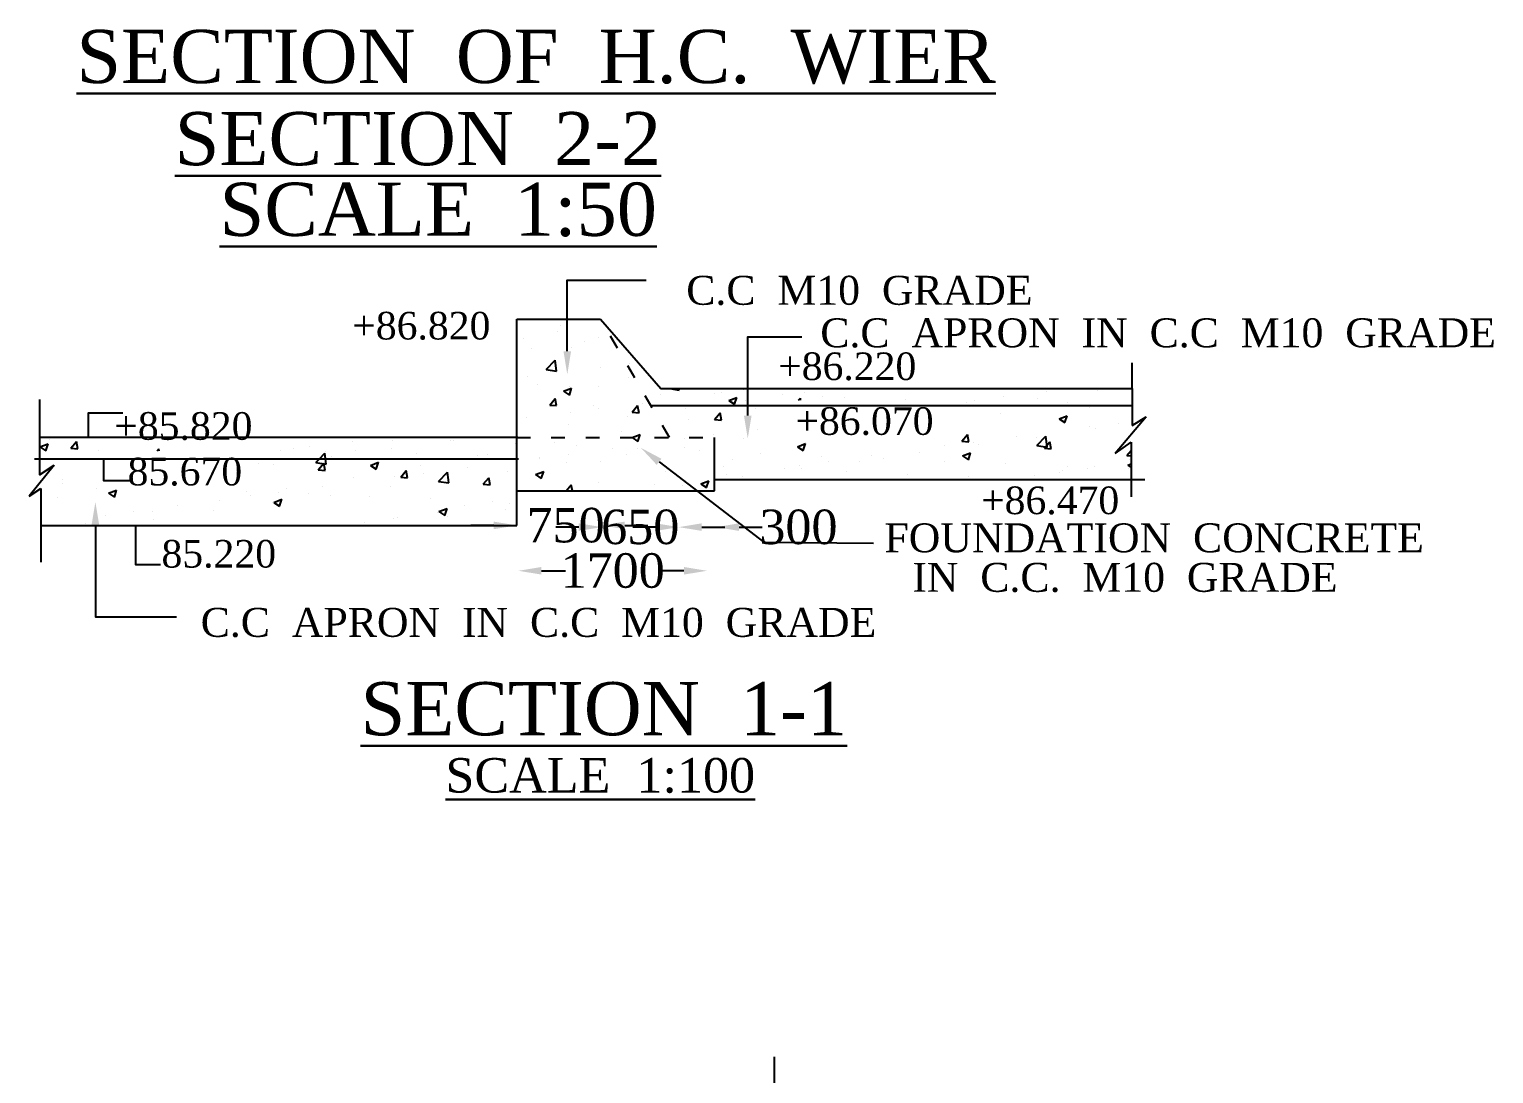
# Model space of a CAD drawing. Header units: millimetres. Extents: x -11858 to -3166, y -2910 to 2562.
# Drawn here: x -7714 to -6441, y 674 to 1583 of the extents above; entities that cross this region are included whole.
import ezdxf

# ---------------------------------------------------------------- set-up
doc = ezdxf.new("R2010")
doc.units = ezdxf.units.MM
doc.header["$MEASUREMENT"] = 0
doc.linetypes.add('ACAD_ISO03W100', pattern=[30, 12, -18])
for name, color, linetype in [('DIM', 5, 'Continuous'), ('DOT LINE', 3, 'ACAD_ISO03W100'), ('DWG. LINE', 1, 'Continuous'), ('HATCH', 2, 'Continuous'), ('TEXT', 7, 'Continuous')]:
    doc.layers.add(name, color=color, linetype=linetype)
doc.layers.add('TITLE', color=7, linetype='Continuous', lineweight=30)
doc.styles.get("Standard").update_dxf_attribs({"font": 'TIMES.TTF', "height": 30})

msp = doc.modelspace()

# ---------------------------------------------------------------- linework, layer by layer
at = {"layer": 'DIM', "color": 5}
for p, q in [((-7310.5, 1151.5), (-7330.5, 1151.5)), ((-7236.5, 1150), (-7256.5, 1150)), ((-7196.5, 1151.5), (-7176.5, 1151.5)), ((-7169.5, 1150), (-7189.5, 1150)), ((-7129.5, 1150), (-7109.5, 1150)), ((-7097, 1150), (-7077, 1150)), ((-7269, 1112), (-7248, 1112)), ((-7145, 1112), (-7166, 1112))]:
    msp.add_line(p, q, dxfattribs=at)
at = {"layer": 'DIM'}
for points in [[(-7246.5, 1303), (-7246.5, 1365), (-7178, 1365)], [(-7089.5, 1247), (-7089.5, 1315.5), (-7042.5, 1315.5)], [(-7663, 1228.2), (-7663, 1249.5), (-7633, 1249.5)], [(-7650, 1209.5), (-7650, 1190.5), (-7627, 1190.5)], [(-7166.6, 1206.8), (-7075.5, 1137), (-6980, 1136)], [(-7657, 1152), (-7657, 1072), (-7586.5, 1072)], [(-7622, 1151.5), (-7622, 1117.5), (-7600.5, 1117.5)]]:
    msp.add_lwpolyline(points, dxfattribs=at)
for points in [[(-7243.2, 1303), (-7246.5, 1283), (-7249.8, 1303)], [(-7086.2, 1247), (-7089.5, 1227), (-7092.8, 1247)], [(-7168.7, 1204.2), (-7182.5, 1219), (-7164.6, 1209.5)], [(-7660.3, 1152), (-7657, 1172), (-7653.7, 1152)]]:
    msp.add_solid(points, dxfattribs=at)
at = {"layer": 'DIM', "color": 5}
for points in [[(-7310.5, 1154.8), (-7310.5, 1148.2), (-7290.5, 1151.5)], [(-7236.5, 1153.3), (-7236.5, 1146.7), (-7216.5, 1150)], [(-7196.5, 1154.8), (-7196.5, 1148.2), (-7216.5, 1151.5)], [(-7169.5, 1153.3), (-7169.5, 1146.7), (-7149.5, 1150)], [(-7129.5, 1153.3), (-7129.5, 1146.7), (-7149.5, 1150)], [(-7097, 1153.3), (-7097, 1146.7), (-7117, 1150)], [(-7269, 1115.3), (-7269, 1108.7), (-7289, 1112)], [(-7145, 1115.3), (-7145, 1108.7), (-7125, 1112)]]:
    msp.add_solid(points, dxfattribs=at)
at = {"layer": 'DOT LINE'}
for p, q in [((-7157.5, 1228), (-7217.5, 1331)), ((-7290.5, 1228), (-7118.5, 1228))]:
    msp.add_line(p, q, dxfattribs=at)
at = {"layer": 'DWG. LINE'}
for p, q in [((-7290.5, 1151.5), (-7290.5, 1331)), ((-7290.5, 1331), (-7217.5, 1331)), ((-7217.5, 1331), (-7165, 1270.5)), ((-6755, 1270.5), (-6755, 1293)), ((-7165, 1270.5), (-6755, 1270.5)), ((-6755, 1270.5), (-6755, 1238.5)), ((-7705.5, 1261), (-7705.5, 1195.5)), ((-7173.7, 1255.9), (-6755, 1255.9)), ((-6743, 1246), (-6770, 1214)), ((-6755, 1238.5), (-6743, 1246)), ((-7705.5, 1228.2), (-7289.5, 1228.2)), ((-7118.5, 1181.5), (-7118.5, 1228)), ((-6770, 1214), (-6756, 1224)), ((-6756, 1224), (-6756, 1176.5)), ((-7693, 1204), (-7714.5, 1177)), ((-7710, 1209.5), (-7289, 1209.5)), ((-7705.5, 1195.5), (-7693, 1204)), ((-7118.5, 1191.5), (-6744, 1191.5)), ((-7714.5, 1177), (-7704.5, 1183.5)), ((-7704.5, 1183.5), (-7704.5, 1119.5)), ((-7290.5, 1181.5), (-7118.5, 1181.5)), ((-7704.5, 1151.5), (-7290.5, 1151.5)), ((-7066.5, 689), (-7066.5, 177.5))]:
    msp.add_line(p, q, dxfattribs=at)
at = {"layer": 'HATCH'}
for p, q in [((-7270.5, 1331), (-7269.7, 1330.9)), ((-7269.7, 1330.9), (-7269.7, 1331)), ((-7252.5, 1325.1), (-7252.5, 1325.1)), ((-7284.8, 1313.9), (-7284.8, 1313.9)), ((-7254.6, 1320.3), (-7254.6, 1320.3)), ((-7219.2, 1315.2), (-7219.2, 1315.2)), ((-7277.5, 1305.2), (-7277.5, 1305.2)), ((-7243.1, 1306.1), (-7243.1, 1306.1)), ((-7231.5, 1311.6), (-7231.5, 1311.6)), ((-7264.9, 1287.2), (-7257.1, 1295.3)), ((-7264.9, 1287.2), (-7256, 1285.8)), ((-7256, 1285.8), (-7257.1, 1295.3)), ((-7217.7, 1289.2), (-7217.7, 1289.2)), ((-7192.7, 1292.5), (-7192.7, 1292.5)), ((-7280.9, 1280.9), (-7280.9, 1280.9)), ((-7272.4, 1274.2), (-7272.4, 1274.2)), ((-7193, 1279.9), (-7193, 1279.9)), ((-7261.8, 1256.2), (-7257, 1262)), ((-7255.8, 1255.7), (-7257, 1262)), ((-7249.7, 1268.2), (-7242.7, 1270.9)), ((-7249.7, 1268.2), (-7244.7, 1264.9)), ((-7244.7, 1264.9), (-7242.7, 1270.9)), ((-7244.4, 1272.8), (-7244.4, 1272.8)), ((-7219.1, 1272), (-7219.1, 1272)), ((-7165.7, 1269.7), (-7165.7, 1269.7)), ((-7165, 1265.5), (-7165, 1265.5)), ((-7157.3, 1270.5), (-7149.3, 1269.3)), ((-7149.3, 1269.3), (-7149.5, 1270.5)), ((-7118, 1266.3), (-7118, 1266.3)), ((-7112.3, 1267.5), (-7112.3, 1267.5)), ((-7106, 1260.2), (-7099, 1262.9)), ((-7101, 1256.9), (-7099, 1262.9)), ((-7093, 1269.6), (-7093, 1269.6)), ((-7058.9, 1265.2), (-7058.9, 1265.2)), ((-7045.5, 1260.4), (-7043.7, 1262.2)), ((-7043.5, 1260.4), (-7043.7, 1262.2)), ((-7040.4, 1267.5), (-7040.4, 1267.5)), ((-7024.4, 1263.6), (-7024.4, 1263.6)), ((-7005.5, 1262.9), (-7005.5, 1262.9)), ((-6867.1, 1263.4), (-6867.1, 1263.4)), ((-6837.3, 1261.6), (-6837.3, 1261.6)), ((-6829.3, 1268.4), (-6829.3, 1268.4)), ((-6785.4, 1269.1), (-6785.4, 1269.1)), ((-7261.8, 1256.2), (-7255.8, 1255.7)), ((-7244.1, 1249.7), (-7244.1, 1249.7)), ((-7223.3, 1255.5), (-7223.3, 1255.5)), ((-7219, 1253), (-7219, 1253)), ((-7190.1, 1250), (-7185.3, 1255.7)), ((-7190.1, 1250), (-7184.1, 1249.4)), ((-7184.1, 1249.4), (-7185.3, 1255.7)), ((-7181.1, 1258), (-7181.1, 1258)), ((-7143.7, 1253), (-7143.7, 1253)), ((-7118.4, 1243.7), (-7113.5, 1249.4)), ((-7112.4, 1243.2), (-7113.5, 1249.4)), ((-7106, 1260.2), (-7101, 1256.9)), ((-7091.8, 1260.5), (-7091.8, 1260.5)), ((-7082.7, 1253.6), (-7082.7, 1253.6)), ((-6952.1, 1260.7), (-6952.1, 1260.7)), ((-6898.8, 1258.4), (-6898.8, 1258.4)), ((-6892.2, 1260.1), (-6892.2, 1260.1)), ((-6887.9, 1255.2), (-6887.9, 1255.2)), ((-6869.5, 1248.6), (-6869.5, 1248.6)), ((-6845.4, 1256.2), (-6845.4, 1256.2)), ((-6811.2, 1258.6), (-6811.2, 1258.6)), ((-6792, 1253.9), (-6792, 1253.9)), ((-7281.6, 1245.5), (-7281.6, 1245.5)), ((-7245.6, 1239.5), (-7245.6, 1239.5)), ((-7194.2, 1246.6), (-7194.2, 1246.6)), ((-7141, 1243.6), (-7141, 1243.6)), ((-7118.4, 1243.7), (-7112.4, 1243.2)), ((-6818.6, 1244.2), (-6811.6, 1246.9)), ((-6818.6, 1244.2), (-6813.6, 1240.9)), ((-6813.6, 1240.9), (-6811.6, 1246.9)), ((-6792.4, 1237.2), (-6792.4, 1237.2)), ((-6786.6, 1235.8), (-6786.6, 1235.8)), ((-6767.4, 1240.5), (-6767.4, 1240.5)), ((-7697.9, 1227.7), (-7697.9, 1227.7)), ((-7697, 1226.1), (-7697, 1226.1)), ((-7678.3, 1218.7), (-7673.5, 1224.4)), ((-7672.3, 1218.1), (-7673.5, 1224.4)), ((-7433.3, 1224.8), (-7433.3, 1224.8)), ((-7398.7, 1227.6), (-7398.7, 1227.6)), ((-7398.2, 1225.5), (-7398.2, 1225.5)), ((-7348, 1225.6), (-7348, 1225.6)), ((-7345.3, 1225.4), (-7345.3, 1225.4)), ((-7291.9, 1223.1), (-7291.9, 1223.1)), ((-7257.6, 1223.5), (-7257.6, 1223.5)), ((-7199.3, 1233.5), (-7199.3, 1233.5)), ((-7190, 1228), (-7183, 1230.7)), ((-7190, 1228), (-7190, 1228)), ((-7190, 1228), (-7185.1, 1224.6)), ((-7185, 1224.6), (-7183.9, 1228)), ((-7183.9, 1228), (-7183, 1230.7)), ((-7144.3, 1226.9), (-7144.3, 1226.9)), ((-7119.3, 1230.2), (-7119.3, 1230.2)), ((-7093, 1227.2), (-7093, 1227.2)), ((-7081.4, 1235.2), (-7081.4, 1235.2)), ((-6903.2, 1224.9), (-6898.4, 1230.6)), ((-6903.2, 1224.9), (-6897.2, 1224.3)), ((-6897.2, 1224.3), (-6898.3, 1230.6)), ((-6893.4, 1223.9), (-6893.4, 1223.9)), ((-6855.6, 1228.9), (-6855.6, 1228.9)), ((-6838.6, 1228.3), (-6838.6, 1228.3)), ((-6838, 1221), (-6830.2, 1229.1)), ((-6831.4, 1218.6), (-6826.6, 1224.3)), ((-6829.1, 1219.6), (-6830.2, 1229.1)), ((-6825.5, 1218.1), (-6826.6, 1224.3)), ((-7705.2, 1219.8), (-7698.2, 1222.4)), ((-7705.2, 1219.8), (-7700.2, 1216.4)), ((-7700.2, 1216.4), (-7698.2, 1222.4)), ((-7678.3, 1218.7), (-7672.3, 1218.1)), ((-7654.4, 1217), (-7654.4, 1217)), ((-7603.2, 1216.4), (-7601.7, 1218.1)), ((-7601.4, 1216.4), (-7601.7, 1218.1)), ((-7496.2, 1216.5), (-7496.2, 1216.5)), ((-7484.4, 1218.7), (-7484.4, 1218.7)), ((-7471.1, 1219.8), (-7471.1, 1219.8)), ((-7462.1, 1209.5), (-7457.3, 1214.4)), ((-7456.8, 1209.5), (-7457.3, 1214.4)), ((-7456.6, 1215.5), (-7456.6, 1215.5)), ((-7451.3, 1211.1), (-7451.3, 1211.1)), ((-7431, 1216.5), (-7431, 1216.5)), ((-7399.4, 1218.6), (-7399.4, 1218.6)), ((-7377.6, 1214.2), (-7377.6, 1214.2)), ((-7324.2, 1211.9), (-7324.2, 1211.9)), ((-7316, 1213.5), (-7316, 1213.5)), ((-7270.4, 1210.3), (-7270.4, 1210.3)), ((-7245.3, 1213.6), (-7245.3, 1213.6)), ((-7238.5, 1220.9), (-7238.5, 1220.9)), ((-7207.5, 1218.6), (-7207.5, 1218.6)), ((-7195.4, 1213.3), (-7195.4, 1213.3)), ((-7185.1, 1218.6), (-7185.1, 1218.6)), ((-7144.9, 1219.7), (-7144.9, 1219.7)), ((-7131.8, 1216.4), (-7131.8, 1216.4)), ((-7078.4, 1214.1), (-7078.4, 1214.1)), ((-7046.3, 1220), (-7039.3, 1222.7)), ((-7046.3, 1220), (-7041.3, 1216.6)), ((-7044.5, 1218.6), (-7044.5, 1218.6)), ((-7041.3, 1216.6), (-7039.3, 1222.7)), ((-7025, 1211.8), (-7025, 1211.8)), ((-6981.6, 1212.3), (-6981.6, 1212.3)), ((-6940.4, 1214.8), (-6940.4, 1214.8)), ((-6918.5, 1220.6), (-6918.5, 1220.6)), ((-6902.6, 1212), (-6895.6, 1214.7)), ((-6902.6, 1212), (-6897.6, 1208.6)), ((-6897.6, 1208.6), (-6895.6, 1214.6)), ((-6889.1, 1221.9), (-6889.1, 1221.9)), ((-6838, 1221), (-6829.1, 1219.6)), ((-6831.4, 1218.6), (-6825.5, 1218.1)), ((-6759.7, 1212.3), (-6756, 1216.7)), ((-6759.7, 1212.3), (-6756, 1212)), ((-7514.9, 1205.4), (-7514.9, 1205.4)), ((-7501.8, 1204.7), (-7501.8, 1204.7)), ((-7465.1, 1206.3), (-7462.1, 1209.5)), ((-7465.1, 1206.3), (-7456.2, 1204.9)), ((-7463.1, 1199.8), (-7458.3, 1205.6)), ((-7463.1, 1199.8), (-7457.1, 1199.3)), ((-7457.1, 1199.3), (-7458.3, 1205.6)), ((-7456.2, 1204.9), (-7456.8, 1209.5)), ((-7417.8, 1203.7), (-7410.8, 1206.4)), ((-7417.8, 1203.7), (-7412.8, 1200.4)), ((-7412.8, 1200.4), (-7410.8, 1206.4)), ((-7391.4, 1193.6), (-7386.6, 1199.3)), ((-7385.4, 1193), (-7386.6, 1199.3)), ((-7374.3, 1203.5), (-7374.3, 1203.5)), ((-7358.4, 1189.8), (-7350.6, 1197.9)), ((-7349.5, 1188.4), (-7350.6, 1197.9)), ((-7333.5, 1202), (-7333.5, 1202)), ((-7298.7, 1198.7), (-7298.7, 1198.7)), ((-7274, 1195.7), (-7267, 1198.4)), ((-7270.8, 1209.7), (-7270.8, 1209.7)), ((-7269.1, 1192.4), (-7267, 1198.4)), ((-7246.8, 1206.2), (-7246.8, 1206.2)), ((-7217.4, 1207.4), (-7217.4, 1207.4)), ((-7164.1, 1205.2), (-7164.1, 1205.2)), ((-7161.1, 1198.5), (-7161.1, 1198.5)), ((-7110.7, 1202.9), (-7110.7, 1202.9)), ((-7102.8, 1208.6), (-7102.8, 1208.6)), ((-7057.3, 1200.7), (-7057.3, 1200.7)), ((-7044.5, 1204), (-7044.5, 1204)), ((-7042.9, 1200.9), (-7042.9, 1200.9)), ((-7019.5, 1207.3), (-7019.5, 1207.3)), ((-7003.9, 1198.4), (-7003.9, 1198.4)), ((-6992.4, 1207.3), (-6992.4, 1207.3)), ((-6971.6, 1209.6), (-6971.6, 1209.6)), ((-6918.2, 1207.3), (-6918.2, 1207.3)), ((-6864.9, 1205.1), (-6864.9, 1205.1)), ((-6818.7, 1197.8), (-6818.7, 1197.8)), ((-6815.3, 1198.9), (-6815.3, 1198.9)), ((-6811.5, 1202.8), (-6811.5, 1202.8)), ((-6793.7, 1201.1), (-6793.7, 1201.1)), ((-6787.8, 1202.5), (-6787.8, 1202.5)), ((-6758.9, 1204), (-6756, 1205.1)), ((-6758.9, 1204), (-6756, 1202)), ((-6758.1, 1200.6), (-6758.1, 1200.6)), ((-6757, 1209), (-6757, 1209)), ((-7685.5, 1188.1), (-7685.5, 1188.1)), ((-7685.4, 1191.6), (-7685.4, 1191.6)), ((-7459.6, 1185.4), (-7459.6, 1185.4)), ((-7432.6, 1193.5), (-7432.6, 1193.5)), ((-7400.6, 1185.3), (-7400.6, 1185.3)), ((-7396.4, 1193.7), (-7396.4, 1193.7)), ((-7391.4, 1193.6), (-7385.4, 1193)), ((-7371.4, 1197), (-7371.4, 1197)), ((-7358.4, 1189.8), (-7349.5, 1188.4)), ((-7349.2, 1192.3), (-7349.2, 1192.3)), ((-7319.7, 1187.3), (-7314.8, 1193)), ((-7319.7, 1187.3), (-7313.7, 1186.8)), ((-7313.7, 1186.8), (-7314.8, 1193)), ((-7274, 1195.7), (-7269.1, 1192.4)), ((-7247.5, 1181.5), (-7243.1, 1186.8)), ((-7242.1, 1181.5), (-7243.1, 1186.8)), ((-7219.4, 1188.5), (-7219.4, 1188.5)), ((-7170.6, 1187.4), (-7170.6, 1187.4)), ((-7146.1, 1186.4), (-7146.1, 1186.4)), ((-7145.6, 1190.7), (-7145.6, 1190.7)), ((-7130.3, 1187.7), (-7123.3, 1190.4)), ((-7130.3, 1187.7), (-7125.4, 1184.4)), ((-7125.4, 1184.4), (-7123.3, 1190.4)), ((-7107.7, 1195.7), (-7107.7, 1195.7)), ((-7094.2, 1193.9), (-7094.2, 1193.9)), ((-6950.5, 1196.2), (-6950.5, 1196.2)), ((-6897.1, 1193.9), (-6897.1, 1193.9)), ((-6843.8, 1191.6), (-6843.8, 1191.6)), ((-6839.8, 1195), (-6839.8, 1195)), ((-7689.8, 1175.4), (-7689.8, 1175.4)), ((-7655.6, 1183.7), (-7655.6, 1183.7)), ((-7645.5, 1179.5), (-7638.5, 1182.2)), ((-7645.5, 1179.5), (-7640.5, 1176.1)), ((-7640.5, 1176.1), (-7638.5, 1182.2)), ((-7549.2, 1173.5), (-7549.2, 1173.5)), ((-7525.3, 1181.3), (-7525.3, 1181.3)), ((-7522.5, 1177.1), (-7522.5, 1177.1)), ((-7501.8, 1171.5), (-7494.8, 1174.2)), ((-7497.5, 1180.4), (-7497.5, 1180.4)), ((-7496.8, 1168.1), (-7494.8, 1174.2)), ((-7490.9, 1183.5), (-7490.9, 1183.5)), ((-7472, 1179.1), (-7472, 1179.1)), ((-7452.5, 1177.8), (-7452.5, 1177.8)), ((-7418.6, 1176.8), (-7418.6, 1176.8)), ((-7365.2, 1174.5), (-7365.2, 1174.5)), ((-7311.8, 1172.3), (-7311.8, 1172.3)), ((-7648.5, 1160.5), (-7648.5, 1160.5)), ((-7623.5, 1163.8), (-7623.5, 1163.8)), ((-7607.5, 1163.5), (-7607.5, 1163.5)), ((-7585.6, 1168.8), (-7585.6, 1168.8)), ((-7554.4, 1164.4), (-7554.4, 1164.4)), ((-7503, 1171.4), (-7503, 1171.4)), ((-7501.8, 1171.5), (-7496.8, 1168.1)), ((-7359.8, 1162.5), (-7359.8, 1162.5)), ((-7358.1, 1163.5), (-7351.1, 1166.2)), ((-7358.1, 1163.5), (-7353.1, 1160.1)), ((-7353.1, 1160.1), (-7351.1, 1166.2)), ((-7336.1, 1168.5), (-7336.1, 1168.5)), ((-7299.9, 1165.5), (-7299.9, 1165.5)), ((-7296.7, 1170.8), (-7296.7, 1170.8)), ((-7665.9, 1153.5), (-7665.9, 1153.5)), ((-7606.3, 1156.9), (-7606.3, 1156.9)), ((-7422.7, 1154.2), (-7422.7, 1154.2)), ((-7401.8, 1152), (-7401.8, 1152)), ((-7397.7, 1157.5), (-7397.7, 1157.5)), ((-7394.4, 1158.5), (-7394.4, 1158.5)), ((-7350.5, 1159), (-7350.5, 1159))]:
    msp.add_line(p, q, dxfattribs=at)

# ---------------------------------------------------------------- texts
at = {"layer": 'DIM', "color": 4, "char_height": 30, "attachment_point": 5}
for s, insert in [('\\A1;750', (-7248, 1151.5)), ('\\A1;650', (-7183, 1150)), ('\\A1;300', (-7045.4, 1150)), ('\\A1;1700', (-7207, 1112))]:
    msp.add_mtext(s, dxfattribs=dict(at, insert=insert))
at = {"layer": 'TEXT'}
for s, height, p in [('C.C  M10  GRADE', 25.192, (-7143, 1343.5)), ('+86.820', 24, (-7433.5, 1313.3)), ('C.C  APRON  IN  C.C  M10  GRADE', 25.192, (-7026.4, 1306.5)), ('+86.220', 24, (-7063, 1278)), ('+85.820', 24, (-7640.5, 1226)), ('+86.070', 24, (-7048, 1230.3)), ('85.670', 24, (-7629, 1186.3)), ('+86.470', 24, (-6886.5, 1161.3)), ('FOUNDATION  CONCRETE', 25.192, (-6970.6, 1128.1)), ('85.220', 24, (-7599.5, 1114.8)), ('  IN  C.C.  M10  GRADE', 25.192, (-6965.4, 1093.7)), ('C.C  APRON  IN  C.C  M10  GRADE', 25.192, (-7565.4, 1054.5))]:
    msp.add_text(s, height=height, dxfattribs=at).set_placement(p)
at = {"layer": 'TITLE'}
for s, height, p in [('%%USECTION  OF  H.C.  WIER', 46.272, (-7673.5, 1536.5)), ('%%USECTION  2-2', 46.272, (-7588, 1465)), ('%%USCALE  1:50', 46.272, (-7549, 1403.5)), ('%%USECTION  1-1', 46.272, (-7426.3, 968.9)), ('%%USCALE  1:100', 30, (-7352.5, 919))]:
    msp.add_text(s, height=height, dxfattribs=at).set_placement(p)

doc.saveas('drawing.dxf')
